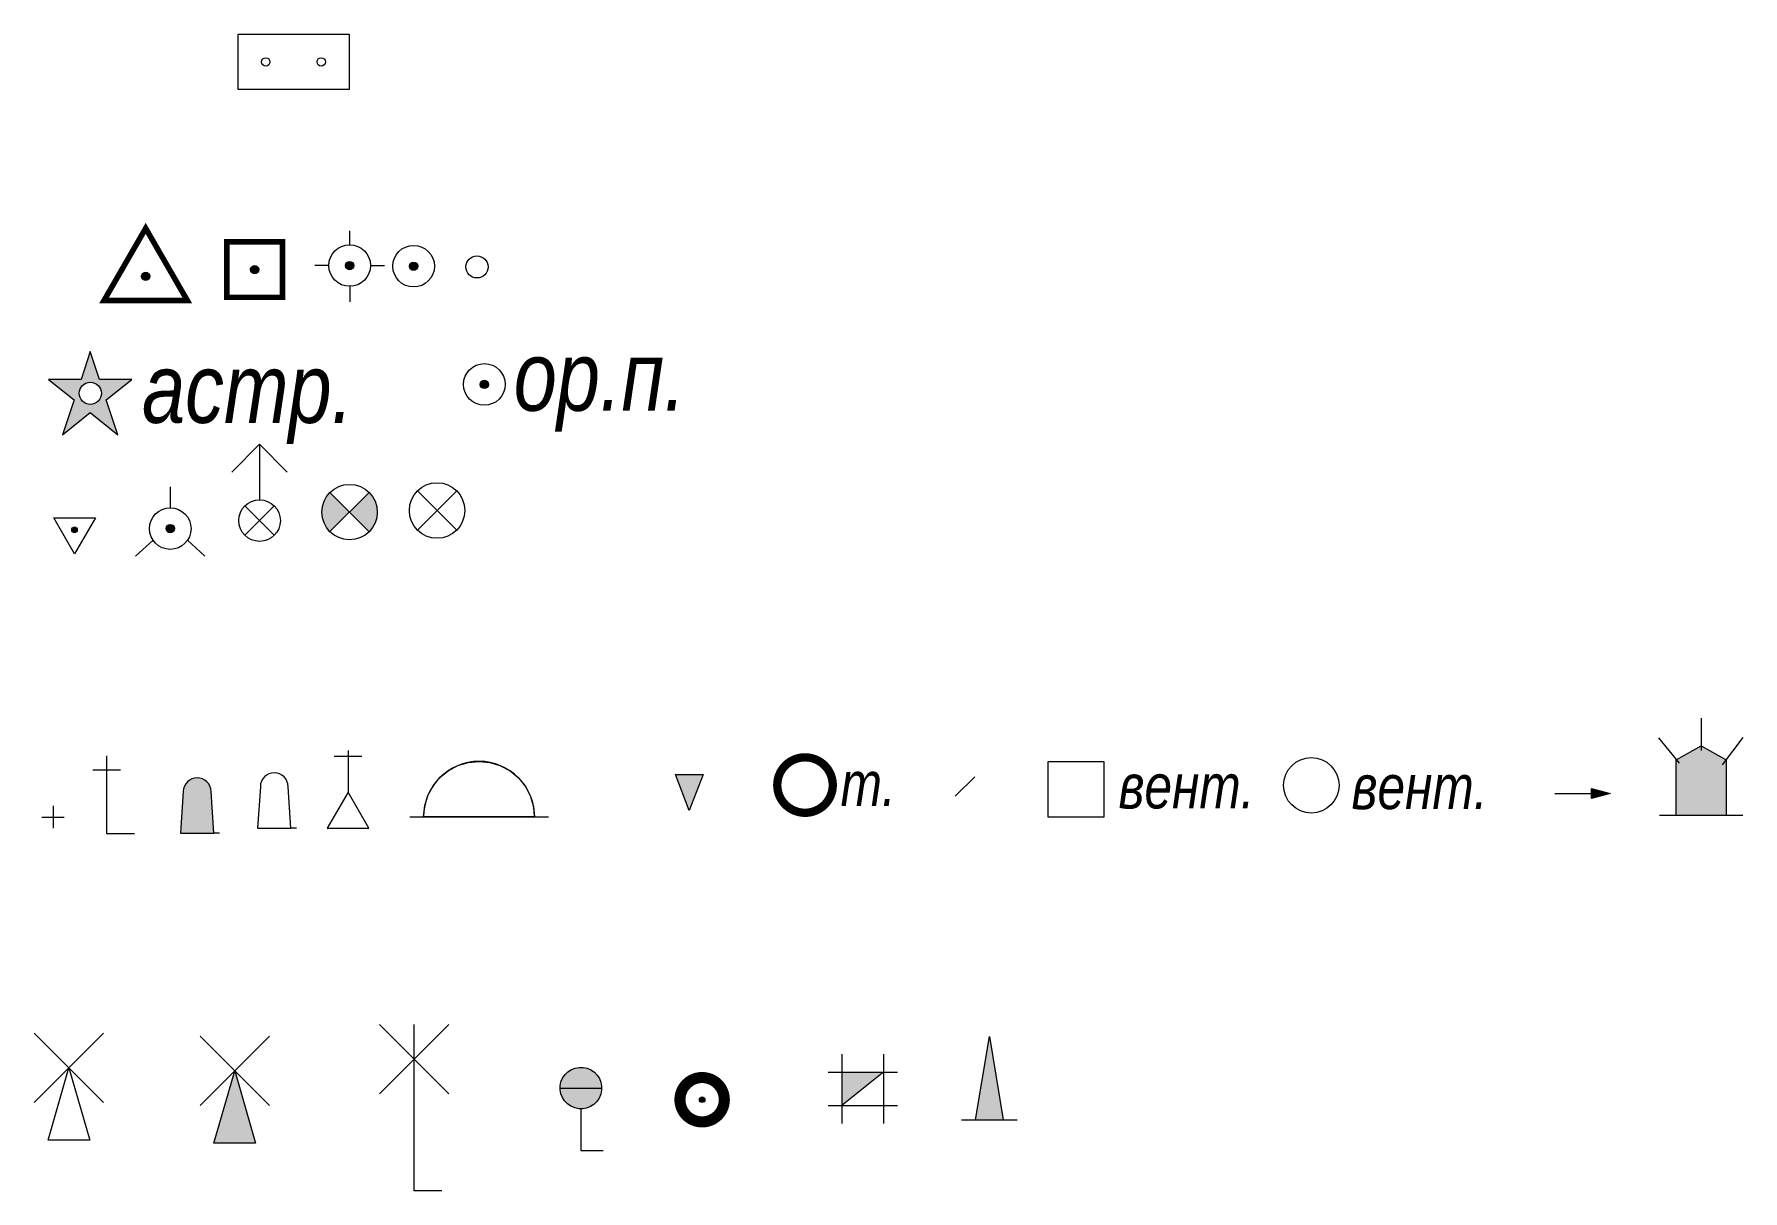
# Model space of a CAD drawing. Header units: metres. Extents: x 5191936 to 10384803, y 4968796 to 9938221.
# Drawn here: x 5192414.96 to 5192445.74, y 4969513.06 to 4969533.91 of the extents above; entities that cross this region are included whole.
import ezdxf

# ---------------------------------------------------------------- set-up
doc = ezdxf.new("R2010")
doc.units = ezdxf.units.M
doc.set_wipeout_variables(frame=1)
doc.layers.get('0').update_dxf_attribs({"lineweight": 18})
doc.styles.add('Arial_i', font='ariali.ttf', dxfattribs={"width": 0.8})
doc.styles.add('Arial_Ital', font='ariali.ttf', dxfattribs={"width": 0.8})

# ---------------------------------------------------------------- blocks, each defined once
blk = doc.blocks.new('03_ГеоСкваж')
at = {"color": 0}
blk.add_wipeout([(0.8, 0), (0.693, 0.4), (0.4, 0.693), (0, 0.8), (-0.4, 0.693), (-0.693, 0.4), (-0.8, 0), (-0.693, -0.4), (-0.4, -0.693), (0, -0.8), (0.4, -0.693), (0.693, -0.4)], dxfattribs=at)
h = blk.add_hatch(color=0)
edge = h.paths.add_edge_path()
edge.add_arc((0, 0), 0.1, 0, 360)
at = {"color": 0, "const_width": 0.4}
blk.add_lwpolyline([(-0.8, 0, 1), (0.8, 0, 1), (-0.8, 0, -0.572059)], format="xyb", dxfattribs=at)
at = {"color": 0}
blk.add_circle((0, 0), 0.1, dxfattribs=at)
blk = doc.blocks.new('03_Труба_Пр')
blk.add_hatch(color=0).paths.add_polyline_path([(0, 3), (-0.5, 0), (0.5, 0)])
at = {"color": 0}
for points in [[(-0.5, 0), (0, 3), (0.5, 0)], [(-1, 0), (-0.5, 0), (0.5, 0), (1, 0)]]:
    blk.add_lwpolyline(points, dxfattribs=at)
blk = doc.blocks.new('03_УстШур')
at = {"color": 0}
blk.add_wipeout([(-0.75, 0.6), (0.75, 0.6), (0.75, -0.6), (-0.75, -0.6)], dxfattribs=at)
blk.add_hatch(color=0).paths.add_polyline_path([(0.75, 0.6), (-0.75, 0.6), (-0.75, -0.6)])
for points in [[(-0.75, 1.25), (-0.75, -1.25)], [(0.75, 1.25), (0.75, -1.25)], [(-1.25, 0.6), (1.25, 0.6)], [(0.75, 0.6), (-0.75, -0.6)], [(-1.25, -0.6), (1.25, -0.6)]]:
    blk.add_lwpolyline(points, dxfattribs=at)
blk = doc.blocks.new('AUDIT_I_111022101855-0')
blk.add_wipeout([(0.7, 1.5), (0.606, 1.85), (0.35, 2.106), (0, 2.2), (-0.35, 2.106), (-0.606, 1.85), (-0.7, 1.5), (-0.606, 1.15), (-0.35, 0.894), (0, 0.8), (0.35, 0.894), (0.606, 1.15)])
blk = doc.blocks.new('03_Бензокол')
at = {"color": 0, "xscale": 1.071400000000011, "yscale": 1.071400000000011}
blk.add_blockref('AUDIT_I_111022101855-0', (0, 0.643), dxfattribs=at)
h = blk.add_hatch(color=0)
edge = h.paths.add_edge_path()
edge.add_ellipse((0, 2.25), major_axis=(0.362, 0.658), ratio=0.998209, start_angle=269.99994, end_angle=629.99977, ccw=False)
edge.add_line((0.749, 2.25), (-0.75, 2.25))
at = {"color": 0}
blk.add_line((-0.75, 2.25), (0.75, 2.25), dxfattribs=at)
blk.add_lwpolyline([(0, 1.5), (0, 0), (0.8, 0)], dxfattribs=at)
blk.add_ellipse((0, 2.25), major_axis=(0.362, 0.658), ratio=0.998209, start_param=4.712388, end_param=10.99557, dxfattribs=at)
blk = doc.blocks.new('03_ДвигВетр')
at = {"color": 0}
for points in [[(-1.25, 6), (1.25, 3.5)], [(-1.25, 3.5), (1.25, 6)], [(1, 0), (0, 0), (0, 6)]]:
    blk.add_lwpolyline(points, dxfattribs=at)
blk = doc.blocks.new('03_МельК')
blk.add_hatch(color=0).paths.add_polyline_path([(-0.75, 0), (0, 2.61), (0.75, 0)])
at = {"color": 0}
for points in [[(-1.25, 3.86), (1.25, 1.36)], [(-1.25, 1.36), (1.25, 3.86)]]:
    blk.add_lwpolyline(points, dxfattribs=at)
blk.add_lwpolyline([(-0.75, 0), (0, 2.61), (0.75, 0)], close=True, dxfattribs=at)
blk = doc.blocks.new('03_МельН')
at = {"color": 0}
blk.add_wipeout([(0.75, 0), (-0.75, 0), (0, 2.61)], dxfattribs=at)
for points in [[(-1.25, 3.86), (1.25, 1.36)], [(-1.25, 1.36), (1.25, 3.86)]]:
    blk.add_lwpolyline(points, dxfattribs=at)
blk.add_lwpolyline([(-0.75, 0), (0, 2.61), (0.75, 0)], close=True, dxfattribs=at)
blk = doc.blocks.new('02_ХрамБуд')
blk.add_hatch(color=0).paths.add_polyline_path([(0.9, 2), (0, 2.5), (-0.9, 2), (-0.9, 0), (0.9, 0)])
at = {"color": 0}
for points in [[(0, 3.5), (-0.004, 2.336)], [(-1.543, 2.795), (-0.797, 1.883)], [(-0.9, 0), (-0.9, 2), (0, 2.5), (0.9, 2), (0.9, 0)], [(1.5, 2.8), (0.76, 1.816)], [(-1.5, 0), (1.5, 0)]]:
    blk.add_lwpolyline(points, dxfattribs=at)
blk = doc.blocks.new('02_НаправНиз')
blk.add_hatch(color=0).paths.add_polyline_path([(1.324, 0.181), (1.324, 0), (1.324, -0.181), (2, 0)])
at = {"color": 0}
blk.add_lwpolyline([(0, 0), (1.324, 0), (1.324, 0.181), (2, 0), (1.324, -0.181), (1.324, 0)], dxfattribs=at)
blk = doc.blocks.new('02_Вентилятор')
at = {"color": 0, "style": 'Arial_Ital', "width": 0.8}
blk.add_attdef('VENT', (1.452, -0.861, 150.959), '', height=1.6, dxfattribs=at)
at = {"color": 0}
blk.add_wipeout([(1, 0), (0.866, 0.5), (0.5, 0.866), (0, 1), (-0.5, 0.866), (-0.866, 0.5), (-1, 0), (-0.866, -0.5), (-0.5, -0.866), (0, -1), (0.5, -0.866), (0.866, -0.5)], dxfattribs=at)
blk.add_circle((0, 0), 1, dxfattribs=at)
blk = doc.blocks.new('02_Вентилятор_1')
at = {"color": 0}
blk.add_lwpolyline([(-1, 1), (1, 1), (1, -1), (-1, -1)], close=True, dxfattribs=at)
at = {"color": 0, "style": 'Arial_Ital', "width": 0.8}
blk.add_attdef('VENT', (1.532, -0.688, 150.959), '', height=1.6, dxfattribs=at)
blk = doc.blocks.new('02_ЛюкПодв')
at = {"color": 0}
blk.add_wipeout([(1, 0), (0.866, 0.5), (0.5, 0.866), (0, 1), (-0.5, 0.866), (-0.866, 0.5), (-1, 0), (-0.866, -0.5), (-0.5, -0.866), (0, -1), (0.5, -0.866), (0.866, -0.5)], dxfattribs=at)
for points in [[(-0.707, -0.707, 254744.606068), (-0.707, -0.707, 6.358589)], [(-0.354, -0.354, 59410.718354), (-0.354, -0.354, -4.839806)]]:
    blk.add_lwpolyline(points, format="xyb", dxfattribs=at)
blk.add_lwpolyline([(-0.354, -0.354), (0.354, 0.354)], dxfattribs=at)
blk = doc.blocks.new('02_Труба')
at = {"color": 0, "style": 'Arial_Ital', "width": 0.8}
blk.add_attdef('TRUBA', (1.283, -0.755, 150.959), '', height=1.6, dxfattribs=at)
at = {"color": 0}
blk.add_wipeout([(-1, 0), (-0.866, -0.5), (-0.5, -0.866), (0, -1), (0.5, -0.866), (0.866, -0.5), (1, 0), (0.866, 0.5), (0.5, 0.866), (0, 1), (-0.5, 0.866), (-0.866, 0.5)], dxfattribs=at)
at = {"color": 0, "const_width": 0.3}
blk.add_lwpolyline([(-1, 0, 1), (1, 0, 1), (-1, 0, -0.986266)], format="xyb", dxfattribs=at)
at = {"color": 0, "lineweight": 30}
blk.add_circle((0, 0), 1, dxfattribs=at)
blk = doc.blocks.new('02_ОтмВысПола')
blk.add_hatch(color=0).paths.add_polyline_path([(0, 0), (-0.5, 1.3), (0.5, 1.3)])
at = {"color": 0}
blk.add_lwpolyline([(0, 0), (-0.5, 1.3), (0.5, 1.3)], close=True, dxfattribs=at)
blk = doc.blocks.new('02_Юрта')
at = {"color": 0}
blk.add_wipeout([(-2, 0), (-1.957, 0.411), (-1.846, 0.768), (-1.656, 1.121), (-1.413, 1.415), (-1.117, 1.659), (-0.766, 1.847), (-0.386, 1.962), (0, 2), (0.393, 1.961), (0.752, 1.853), (1.117, 1.659), (1.413, 1.415), (1.658, 1.119), (1.846, 0.771), (1.966, 0.369), (2, 0)], dxfattribs=at)
blk.add_lwpolyline([(2, 0, 1), (-2, 0, 0.111128)], format="xyb", dxfattribs=at)
blk.add_lwpolyline([(-2, 0), (-1.957, 0.411), (-1.846, 0.768), (-1.656, 1.121), (-1.413, 1.415), (-1.117, 1.659), (-0.766, 1.847), (-0.386, 1.962), (0, 2), (0.393, 1.961), (0.752, 1.853), (1.117, 1.659), (1.413, 1.415), (1.658, 1.119), (1.846, 0.771), (1.966, 0.369), (2, 0)], close=True, dxfattribs=at)
blk.add_lwpolyline([(-2.5, 0), (2.5, 0)], dxfattribs=at)
blk = doc.blocks.new('02_Могилы')
at = {"color": 0}
blk.add_lwpolyline([(-0.5, 2.6), (0.5, 2.6)], dxfattribs=at)
blk.add_wipeout([(0, 1.3), (0.75, 0), (-0.75, 0)], dxfattribs=at)
blk.add_lwpolyline([(0, 2.8), (0, 1.3), (-0.75, 0), (0.75, 0), (0, 1.3)], dxfattribs=at)
blk = doc.blocks.new('02_Скульптура')
at = {"color": 0}
blk.add_wipeout([(-0.6, 0), (-0.5, 1.5), (-0.464, 1.686), (-0.357, 1.85), (-0.189, 1.963), (0, 2), (0.191, 1.962), (0.353, 1.854), (0.46, 1.696), (0.5, 1.5), (0.6, 0)], dxfattribs=at)
blk.add_lwpolyline([(0.8, 0), (0.6, 0), (0.5, 1.5, 1), (-0.5, 1.5), (-0.6, 0), (0.6, 0)], format="xyb", dxfattribs=at)
blk = doc.blocks.new('02_Памятник')
blk.add_hatch(color=0).paths.add_polyline_path([(0.5, 1.5, 1), (-0.5, 1.5), (-0.6, 0), (0.6, 0)])
at = {"color": 0}
blk.add_lwpolyline([(0.8, 0), (0.6, 0), (0.5, 1.5, 1), (-0.5, 1.5), (-0.6, 0), (0.6, 0)], format="xyb", dxfattribs=at)
blk = doc.blocks.new('02_РелигЗнак')
at = {"color": 0}
for points in [[(0, 2.8), (0, 0), (1, 0)], [(-0.5, 2.3), (0.5, 2.3)]]:
    blk.add_lwpolyline(points, dxfattribs=at)
blk = doc.blocks.new('02_Кладбища')
at = {"color": 0}
for points in [[(-0.4, 0), (0.4, 0)], [(0, 0.4), (0, -0.4)]]:
    blk.add_lwpolyline(points, dxfattribs=at)
blk = doc.blocks.new('01_РепВрем')
at = {"color": 0}
blk.add_wipeout([(0.709, 0.705), (0.385, 0.923), (0.002, 1), (-0.38, 0.925), (-0.705, 0.709), (-0.923, 0.385), (-1, 0.002), (-0.925, -0.38), (-0.709, -0.705), (-0.385, -0.923), (-0.002, -1), (0.38, -0.925), (0.705, -0.709), (0.923, -0.385), (1, -0.002), (0.925, 0.38)], dxfattribs=at)
for points in [[(-0.709, -0.705), (0.709, 0.705)], [(-0.708, 0.707), (0.708, -0.707)]]:
    blk.add_lwpolyline(points, dxfattribs=at)
blk.add_circle((0, 0), 1, dxfattribs=at)
blk = doc.blocks.new('01_РепГрун')
at = {"color": 0}
blk.add_wipeout([(0.709, 0.705), (0.385, 0.923), (0.002, 1), (-0.38, 0.925), (-0.705, 0.709), (-0.923, 0.385), (-1, 0.002), (-0.925, -0.38), (-0.709, -0.705), (-0.385, -0.923), (-0.002, -1), (0.38, -0.925), (0.705, -0.709), (0.923, -0.385), (1, -0.002), (0.925, 0.38)], dxfattribs=at)
h = blk.add_hatch(color=0)
h.paths.add_polyline_path([(0.709, 0.705), (0, 0), (0.708, -0.707, 0.198753), (1, 0, 0.198291)])
h.paths.add_polyline_path([(-0.709, -0.705), (0, 0), (-0.708, 0.707, 0.198749), (-1, 0, 0.198291)])
for points in [[(-0.709, -0.705), (0.709, 0.705)], [(-0.708, 0.707), (0.708, -0.707)]]:
    blk.add_lwpolyline(points, dxfattribs=at)
blk.add_circle((0, 0), 1, dxfattribs=at)
blk = doc.blocks.new('01_ПункЗакр')
at = {"color": 0}
blk.add_lwpolyline([(-1, 1.75), (0, 2.75), (1, 1.75)], dxfattribs=at)
blk.add_wipeout([(0.53, 0.53), (0.287, 0.693), (0, 0.75), (-0.287, 0.693), (-0.53, 0.53), (-0.693, 0.287), (-0.75, 0), (-0.693, -0.287), (-0.53, -0.53), (-0.287, -0.693), (0, -0.75), (0.287, -0.693), (0.53, -0.53), (0.693, -0.287), (0.75, 0), (0.693, 0.287)], dxfattribs=at)
for points in [[(0, 2.75), (0, 0.75)], [(-0.53, 0.53), (0.53, -0.53)], [(0.53, 0.53), (-0.53, -0.53)]]:
    blk.add_lwpolyline(points, dxfattribs=at)
blk.add_circle((0, 0), 0.75, dxfattribs=at)
blk = doc.blocks.new('01_СтолбЗакр')
at = {"color": 0}
blk.add_wipeout([(0.75, 0), (0.693, 0.287), (0.53, 0.53), (0.287, 0.693), (0, 0.75), (-0.287, 0.693), (-0.53, 0.53), (-0.693, 0.287), (-0.75, 0), (-0.693, -0.287), (-0.53, -0.53), (-0.287, -0.693), (0, -0.75), (0.287, -0.693), (0.53, -0.53), (0.693, -0.287)], dxfattribs=at)
blk.add_hatch(color=0).paths.add_polyline_path([(0.15, 0, 1), (-0.15, 0, 1)])
for points in [[(0, 1.5), (0, 0.75)], [(-1.25, -1), (-0.621, -0.42)], [(1.25, -1), (0.621, -0.42)]]:
    blk.add_lwpolyline(points, dxfattribs=at)
for radius in [0.75, 0.15]:
    blk.add_circle((0, 0), radius, dxfattribs=at)
blk = doc.blocks.new('01_ЗнМеж')
at = {"color": 0}
blk.add_wipeout([(0, -0.87), (-0.75, 0.43), (0.75, 0.43)], dxfattribs=at)
blk.add_hatch(color=0).paths.add_polyline_path([(0.1, 0, 1), (-0.1, 0, 1)])
blk.add_lwpolyline([(0, -0.87), (-0.75, 0.43), (0.75, 0.43)], close=True, dxfattribs=at)
blk.add_circle((0, 0), 0.1, dxfattribs=at)
blk = doc.blocks.new('01_ПунОриент')
at = {"color": 0, "style": 'Arial_i', "width": 0.8}
blk.add_text('ор.п.', height=2.5, dxfattribs=at).set_placement((1.058, -0.949))
at = {"color": 0}
blk.add_wipeout([(-0.75, 0), (-0.693, -0.287), (-0.53, -0.53), (-0.287, -0.693), (0, -0.75), (0.287, -0.693), (0.53, -0.53), (0.693, -0.287), (0.75, 0), (0.693, 0.287), (0.53, 0.53), (0.287, 0.693), (0, 0.75), (-0.287, 0.693), (-0.53, 0.53), (-0.693, 0.287)], dxfattribs=at)
h = blk.add_hatch(color=0)
edge = h.paths.add_edge_path()
edge.add_arc((0, 0), 0.15, 0, 360)
for radius in [0.75, 0.15]:
    blk.add_circle((0, 0), radius, dxfattribs=at)
blk = doc.blocks.new('01_ПунАстром.')
at = {"color": 0, "style": 'Arial_i', "width": 0.8}
blk.add_text('астр.', height=2.5, dxfattribs=at).set_placement((1.867, -1.07))
at = {"color": 0}
blk.add_wipeout([(0.4, 0.08), (0.339, 0.227), (0.227, 0.339), (0.08, 0.4), (-0.08, 0.4), (-0.227, 0.339), (-0.339, 0.227), (-0.4, 0.08), (-0.4, -0.08), (-0.339, -0.227), (-0.227, -0.339), (-0.08, -0.4), (0.08, -0.4), (0.227, -0.339), (0.339, -0.227), (0.4, -0.08)], dxfattribs=at)
h = blk.add_hatch(color=0)
h.paths.add_polyline_path([(0, 1.5), (-0.333, 0.5), (-1.5, 0.5), (-0.579, -0.237), (-1, -1.5), (0, -0.7), (1, -1.5), (0.579, -0.237), (1.5, 0.5), (0.333, 0.5)])
h.paths.add_polyline_path([(0.4, 0, -1), (-0.4, 0, -1)], flags=16)
blk.add_lwpolyline([(0, 1.5), (-0.333, 0.5), (-1.5, 0.5), (-0.579, -0.237), (-1, -1.5), (0, -0.7), (1, -1.5), (0.579, -0.237), (1.5, 0.5), (0.333, 0.5)], close=True, dxfattribs=at)
blk.add_circle((0, 0), 0.4, dxfattribs=at)
blk = doc.blocks.new('01_ТПСОстена')
at = {"color": 0}
blk.add_wipeout([(0.4, 0), (0.37, 0.153), (0.283, 0.283), (0.153, 0.37), (0, 0.4), (-0.153, 0.37), (-0.283, 0.283), (-0.37, 0.153), (-0.4, 0), (-0.37, -0.153), (-0.283, -0.283), (-0.153, -0.37), (0, -0.4), (0.153, -0.37), (0.283, -0.283), (0.37, -0.153)], dxfattribs=at)
blk.add_circle((0, 0), 0.4, dxfattribs=at)
blk = doc.blocks.new('01_ТПСОвремен.')
at = {"color": 0}
blk.add_wipeout([(-0.75, 0), (-0.693, -0.287), (-0.531, -0.531), (-0.288, -0.694), (-0.002, -0.751), (0.286, -0.695), (0.529, -0.533), (0.692, -0.29), (0.75, -0.003), (0.693, 0.284), (0.531, 0.528), (0.288, 0.691), (0.002, 0.748), (-0.286, 0.692), (-0.529, 0.53), (-0.692, 0.287)], dxfattribs=at)
h = blk.add_hatch(color=0)
edge = h.paths.add_edge_path()
edge.add_arc((0, 0), 0.15, 0, 360)
for radius in [0.75, 0.15]:
    blk.add_circle((0, 0), radius, dxfattribs=at)
blk = doc.blocks.new('01_ТПСОдолговр.')
at = {"color": 0}
blk.add_wipeout([(0.75, 0), (0.693, 0.287), (0.53, 0.53), (0.287, 0.693), (0, 0.75), (-0.287, 0.693), (-0.53, 0.53), (-0.693, 0.287), (-0.75, 0), (-0.693, -0.287), (-0.53, -0.53), (-0.287, -0.693), (0, -0.75), (0.287, -0.693), (0.53, -0.53), (0.693, -0.287)], dxfattribs=at)
h = blk.add_hatch(color=0)
edge = h.paths.add_edge_path()
edge.add_arc((0, 0), 0.15, 0, 360)
for points in [[(0, 0.75), (0, 1.25)], [(-0.75, 0), (-1.25, 0)], [(0.75, 0), (1.25, 0)], [(0, -0.75), (0, -1.31)]]:
    blk.add_lwpolyline(points, dxfattribs=at)
for radius in [0.75, 0.15]:
    blk.add_circle((0, 0), radius, dxfattribs=at)
blk = doc.blocks.new('01_ПГСсгущения')
at = {"color": 0}
blk.add_wipeout([(-1, -1), (-1, 1), (1, 1), (1, -1)], dxfattribs=at)
h = blk.add_hatch(color=0)
edge = h.paths.add_edge_path()
edge.add_arc((0, 0), 0.15, 0, 360)
at = {"color": 0, "const_width": 0.2}
blk.add_lwpolyline([(-1, -1), (-1, 1), (1, 1), (1, -1)], close=True, dxfattribs=at)
at = {"color": 0}
blk.add_circle((0, 0), 0.15, dxfattribs=at)
blk = doc.blocks.new('01_ПГГсеть')
at = {"color": 0}
blk.add_wipeout([(-1.5, -0.87), (0, 1.73), (1.5, -0.87)], dxfattribs=at)
h = blk.add_hatch(color=0)
edge = h.paths.add_edge_path()
edge.add_arc((0, 0), 0.15, 0, 360)
at = {"color": 0, "const_width": 0.2}
blk.add_lwpolyline([(-1.5, -0.87), (0, 1.73), (1.5, -0.87)], close=True, dxfattribs=at)
at = {"color": 0}
blk.add_circle((0, 0), 0.15, dxfattribs=at)

msp = doc.modelspace()

# ---------------------------------------------------------------- linework, layer by layer
at = {"flags": 128}
msp.add_lwpolyline([(5192418.629, 4969533.911), (5192420.629, 4969533.911), (5192420.629, 4969532.911), (5192418.629, 4969532.911)], close=True, dxfattribs=at)
for centre in [(5192419.129, 4969533.411), (5192420.129, 4969533.411)]:
    msp.add_circle(centre, 0.075)

# ---------------------------------------------------------------- block references
at = {"color": 7, "xscale": 0.5, "yscale": 0.5, "zscale": 0.5}
for name, p in [('01_ПГГсеть', (5192416.965, 4969529.545)), ('01_ПГСсгущения', (5192418.929, 4969529.666)), ('01_ТПСОвремен.', (5192421.793, 4969529.728)), ('01_ТПСОстена', (5192422.934, 4969529.715)), ('01_ПунОриент', (5192423.068, 4969527.596)), ('01_ПункЗакр', (5192419.017, 4969525.141)), ('01_СтолбЗакр', (5192417.408, 4969524.997)), ('01_РепГрун', (5192420.639, 4969525.294)), ('01_РепВрем', (5192422.216, 4969525.323)), ('01_ЗнМеж', (5192415.683, 4969524.975)), ('02_ХрамБуд', (5192444.995, 4969519.828)), ('02_РелигЗнак', (5192416.261, 4969519.497)), ('02_Могилы', (5192420.611, 4969519.594)), ('02_Юрта', (5192422.972, 4969519.8)), ('02_ЛюкПодв', (5192431.729, 4969520.347)), ('02_Памятник', (5192417.893, 4969519.505)), ('02_Скульптура', (5192419.281, 4969519.594)), ('02_ОтмВысПола', (5192426.761, 4969519.915)), ('02_НаправНиз', (5192442.356, 4969520.221)), ('02_Кладбища', (5192415.296, 4969519.796)), ('03_МельН', (5192415.581, 4969513.97)), ('03_ДвигВетр', (5192421.804, 4969513.057)), ('03_МельК', (5192418.57, 4969513.917)), ('03_Труба_Пр', (5192432.168, 4969514.34)), ('03_Бензокол', (5192424.807, 4969513.785)), ('03_УстШур', (5192429.887, 4969514.897)), ('03_ГеоСкваж', (5192426.992, 4969514.7))]:
    msp.add_blockref(name, p, dxfattribs=at)
for name, p, values in [('02_Труба', (5192428.846, 4969520.373), {'TRUBA': 'т.'}), ('02_Вентилятор_1', (5192433.73, 4969520.295), {'VENT': 'вент.'}), ('02_Вентилятор', (5192437.969, 4969520.369), {'VENT': 'вент.'})]:
    msp.add_blockref(name, p, dxfattribs=at).add_auto_attribs(values)

# ---------------------------------------------------------------- next in the draw order: block references
for name, p in [('01_ТПСОдолговр.', (5192420.641, 4969529.74)), ('01_ПунАстром.', (5192415.966, 4969527.437))]:
    msp.add_blockref(name, p, dxfattribs=at)

# ---------------------------------------------------------------- next in the draw order: block references
msp.add_blockref('01_ТПСОдолговр.', (5192420.641, 4969529.74), dxfattribs=at)

doc.saveas('drawing.dxf')
